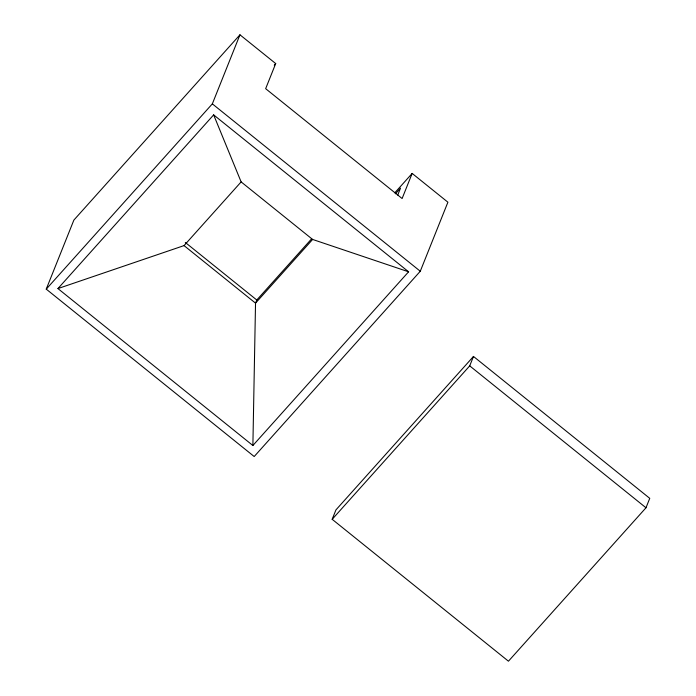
<?xml version="1.0" encoding="UTF-8"?>
<svg xmlns="http://www.w3.org/2000/svg" width="696" height="696" viewBox="0 0 696 696"><rect width="100%" height="100%" fill="white"/><g stroke="black" fill="none" stroke-linecap="round" stroke-linejoin="round"><path stroke-width="1.04" d="M252.883 445.51L408.595 271.805L213.646 114.875L57.942 288.579L252.883 445.51L255.528 303.143L256.78 300.002L311.704 238.737M46.249 289.136L73.872 220.084L239.955 34.8L275.703 63.571L265.655 88.679L402.114 198.534L412.163 173.426L447.902 202.197L420.28 271.249L254.197 456.532L46.249 289.136L212.341 103.861L239.955 34.8M397.747 195.08L400.522 188.137L395.459 193.801M332.175 519.303L335.942 509.89L473.48 356.448L649.751 498.345L645.984 507.767L508.445 661.2L332.175 519.303L469.713 365.87L473.48 356.448M274.25 65.189L275.703 63.571M57.942 288.579L184.049 245.601L241.138 181.908L213.646 114.875M408.595 271.805L312.617 239.45L255.528 303.143L184.049 245.601M394.754 192.844L412.163 173.426M212.341 103.861L420.28 271.249M241.138 181.908L312.617 239.45M469.713 365.87L645.984 507.767M185.301 242.46L256.78 300.002"/></g></svg>
